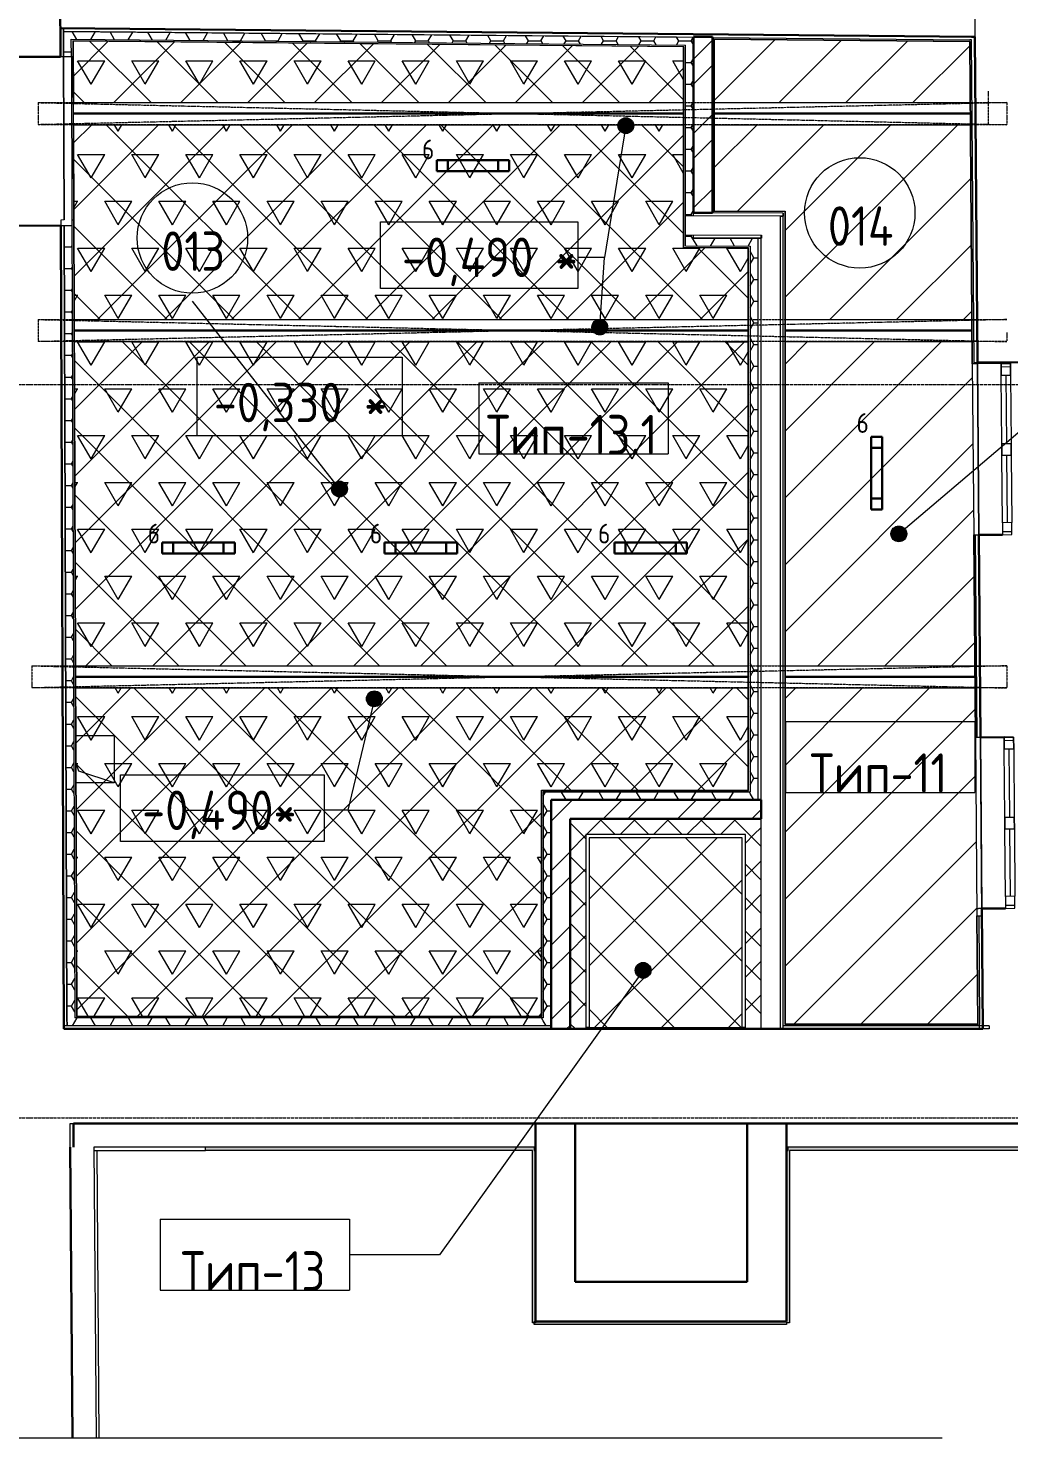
# Model space of a CAD drawing. Header units: millimetres. Extents: x -10295 to 67740, y -1344 to 46499.
# Drawn here: x 48979 to 55194, y 6268 to 15203 of the extents above; entities that cross this region are included whole.
import ezdxf

# ---------------------------------------------------------------- set-up
doc = ezdxf.new("R2010")
doc.units = ezdxf.units.MM
for name, pattern in [('ADSK_Линия сетки', [25, 20, -2.5, 0, -2.5]), ('ADSK_Штрих_ш3 п1_5', [4.5, 3, -1.5]), ('ADSK_Штрихпунктирная 2 точки_ш15 п1_5 п1_5 п1_5', [19.5, 15, -1.5, 0, -1.5, 0, -1.5])]:
    doc.linetypes.add(name, pattern=pattern)
for name, color, linetype, lineweight in [('_ Окна', 7, 'Continuous', 9), ('Аннотация', 7, 'Continuous', 18), ('Каркас', 7, 'Continuous', 18), ('Марки', 7, 'Continuous', 20), ('Марки помещений', 7, 'Continuous', 20), ('Обобщенные модели', 7, 'Continuous', 18), ('Окна', 7, 'Continuous', 9), ('Оси', 7, 'Continuous', 9), ('Отметки', 7, 'Continuous', 9), ('Потолки', 7, 'Continuous', 9), ('Потолки штриховка', 7, 'Continuous', 9), ('Стены внутренние', 7, 'Continuous', 18), ('Стены наружные', 7, 'Continuous', 18), ('Стены несущие', 7, 'Continuous', 30), ('Стены отделка', 7, 'Continuous', 30), ('Стены перегородки', 7, 'Continuous', 30), ('Стены штриховка', 7, 'Continuous', 9), ('Узлы', 7, 'Continuous', 18)]:
    doc.layers.add(name, color=color, linetype=linetype, lineweight=lineweight)
doc.layers.add('Линии', color=7, linetype='Continuous', lineweight=9, true_color=0x00a600)
doc.styles.add('GOST Common_1', font='GOST_Common.ttf', dxfattribs={"width": 0.9, "height": 250})
doc.styles.add('GOST Common_2', font='GOST_Common.ttf', dxfattribs={"width": 0.9, "height": 250})
doc.styles.add('GOST Common_4', font='GOST_Common.ttf', dxfattribs={"width": 0.9, "height": 125})
doc.styles.add('GOST Common_B', font='', dxfattribs={"width": 0.9, "height": 250})
doc.styles.get('GOST Common_B').set_extended_font_data('GOST Common', bold=True)
pattern_1 = [(45, (0, 0), (-212.132, 212.132), []), (135, (0, 0), (-212.132, -212.132), [])]
pattern_2 = [(45, (0, 0), (-235.7317, 235.7317), []), (45, (157.15, 0), (-235.7317, 235.7317), [])]
pattern_3 = [(45, (0, 0), (-106.066, 106.066), []), (135, (0, 0), (-106.066, -106.066), [])]
pattern_4 = [(0, (0, 0), (119.062, 68.741), [79.375, -158.75]), (120, (0, 0), (-119.06295, 68.74108), [79.375, -158.75]), (60, (0, 0), (5e-05, 137.48208), [0, -158.75, 79.375, 0])]

# ---------------------------------------------------------------- blocks, each defined once
blk = doc.blocks.new('ADSK_Балка_Двутавр_ТипБ_АСТО20-93 - 140Х360Н б4-2467251-План потолков в подвале')
at = {"layer": 'Каркас'}
for p, q in [((1108.4, 2.7), (-2759.2, 2.7)), ((2925.2, 2.7), (1302.4, 2.7)), ((1108.4, -2.8), (-2759.2, -2.8)), ((2925.2, -2.8), (1302.4, -2.8))]:
    blk.add_line(p, q, dxfattribs=at)
blk = doc.blocks.new('ADSK_Балка_Двутавр_ТипБ_АСТО20-93 - 140Х360Н б4-2488082-План потолков в подвале')
at = {"layer": 'Каркас'}
for p, q in [((1517.6, 2.7), (-2754.2, 2.7)), ((2936.3, 2.7), (1751.6, 2.7)), ((1517.6, -2.8), (-2754.2, -2.8)), ((2936.4, -2.8), (1751.6, -2.8))]:
    blk.add_line(p, q, dxfattribs=at)
blk = doc.blocks.new('ADSK_Балка_Двутавр_ТипБ_АСТО20-93 - 140Х360Н б4-2488083-План потолков в подвале')
at = {"layer": 'Каркас'}
for p, q in [((1410.3, 2.7), (-2853.5, 2.7)), ((2846.9, 2.7), (1644.3, 2.7)), ((1410.3, -2.8), (-2853.5, -2.8)), ((2847, -2.8), (1644.3, -2.8))]:
    blk.add_line(p, q, dxfattribs=at)
blk = doc.blocks.new('GM_Отверстие прямоугольное _в плите_ - Отверстие-2450338-План потолков в подвале')
at = {"layer": 'Обобщенные модели'}
for p, q in [((-150, -150), (-150, 92.8)), ((-75, 75), (-20.3, 93.2)), ((150, 93.9), (150, -150)), ((-150, -150), (-75, 75)), ((150, -150), (-150, -150))]:
    blk.add_line(p, q, dxfattribs=at)
at = {"layer": 'Обобщенные модели', "color": 18, "true_color": 0x050505}
for p, q in [((-150, -150), (-150, 92.8)), ((150, 93.9), (150, -150)), ((150, -150), (-150, -150))]:
    blk.add_line(p, q, dxfattribs=at)
blk = doc.blocks.new('окна_rehau_двупольное - 1085х1220Н ОК34-3161617-План потолков в подвале')
at = {"layer": '_ Окна', "lineweight": 18}
for p, q in [((-542.5, -105), (-542.5, -45)), ((-542.5, -45), (-466.5, -45)), ((-466.5, -45), (-466.5, -105)), ((-35.5, -105), (-35.5, -45)), ((-35.5, -45), (40.5, -45)), ((40.5, -45), (40.5, -105)), ((466.5, -45), (466.5, -105)), ((542.5, -45), (466.5, -45)), ((542.5, -105), (542.5, -45)), ((-466.5, -105), (-542.5, -105)), ((40.5, -105), (-35.5, -105)), ((466.5, -105), (542.5, -105))]:
    blk.add_line(p, q, dxfattribs=at)
at = {"layer": '_ Окна'}
for p, q in [((-522.5, -105), (-522.5, -45)), ((-466.5, -75), (-35.5, -75)), ((40.5, -75), (466.5, -75)), ((522.5, -105), (522.5, -45))]:
    blk.add_line(p, q, dxfattribs=at)
at = {"layer": 'Окна'}
for p, q in [((-542.5, -45), (-542.5, -105)), ((-466.5, -45), (-542.5, -45)), ((-466.5, -45), (-35.5, -45)), ((40.5, -45), (-35.5, -45)), ((40.5, -45), (466.5, -45)), ((542.5, -45), (466.5, -45)), ((542.5, -105), (542.5, -45)), ((-542.5, -105), (-466.5, -105)), ((-35.5, -105), (-466.5, -105)), ((-35.5, -105), (40.5, -105)), ((466.5, -105), (40.5, -105)), ((466.5, -105), (542.5, -105))]:
    blk.add_line(p, q, dxfattribs=at)
blk = doc.blocks.new('ADSK_Обрыв_Линия - По умолчанию-2488870-План потолков в подвале')
at = {"layer": 'Узлы'}
blk.add_line((28112.6, 0), (56000, 0), dxfattribs=at)
blk = doc.blocks.new('ADSK_Марка_Помещение_ОдноЗначение - Номер-159740-План потолков в подвале')
at = {"layer": 'Марки помещений'}
blk.add_circle((0, 0), 3.5, dxfattribs=at)
blk = doc.blocks.new('Высотные отметки - Рамка-12095-План потолков в подвале')
at = {"layer": 'Аннотация', "lineweight": 20}
for p, q in [((-6.5, 0), (-6.5, 5)), ((-6.5, 5), (6.5, 5)), ((6.5, 5), (6.5, 0)), ((6.5, 0), (-6.5, 0))]:
    blk.add_line(p, q, dxfattribs=at)
blk = doc.blocks.new('ADSK_Марка_Потолок - ADSK_Марка и Смещение от уровня-155896-План потолков в подвале')
at = {"layer": 'Марки'}
for p, q in [((-6, 4.5), (-6, 0)), ((-6, 4.5), (6, 4.5)), ((6, 4.5), (6, 0)), ((-6, 0), (6, 0))]:
    blk.add_line(p, q, dxfattribs=at)

msp = doc.modelspace()

# ---------------------------------------------------------------- hatches: boundary and pattern name
at = {"layer": 'Аннотация', "lineweight": 9}
h = msp.add_hatch(color=256, dxfattribs=at)
edge = h.paths.add_edge_path()
edge.add_arc((52766.546, 14585.606), 50, 0, 360)
h = msp.add_hatch(color=256, dxfattribs=at)
edge = h.paths.add_edge_path()
edge.add_arc((52601.331, 13308.51), 50, 0, 360)
h = msp.add_hatch(color=256, dxfattribs=at)
edge = h.paths.add_edge_path()
edge.add_arc((51172.529, 10952.197), 50, 0, 360)
at = {"layer": 'Марки'}
h = msp.add_hatch(color=256, dxfattribs=at)
edge = h.paths.add_edge_path()
edge.add_arc((52875.986, 9230.712), 50, 0, 360)
at = {"layer": 'Марки помещений'}
h = msp.add_hatch(color=256, dxfattribs=at)
edge = h.paths.add_edge_path()
edge.add_arc((50951.713, 12282.504), 50, 0, 360)
at = {"layer": 'Отметки'}
h = msp.add_hatch(color=256, dxfattribs=at)
edge = h.paths.add_edge_path()
edge.add_arc((54497.23, 11997.601), 50, 0, 360)
at = {"layer": 'Потолки штриховка', "lineweight": 18}
h = msp.add_hatch(dxfattribs=at)
h.set_pattern_fill('FP_7', color=256, style=0, pattern_type=2)
h.set_pattern_definition(pattern_1)
h.paths.add_polyline_path([(49790.062, 8941.429), (52231.629, 8941.429), (52231.629, 10373.267), (53542.317, 10373.267), (53542.317, 11021.13), (49278.819, 11021.13), (49286.393, 8941.429)])
h.paths.add_polyline_path([(49278.309, 11161.13), (53542.317, 11161.13), (53542.317, 13216.362), (49270.823, 13216.362), (49274.437, 12224.133)])
h.paths.add_polyline_path([(49284.393, 13356.362), (53542.317, 13356.362), (53542.317, 13809.783), (53135.13, 13811.057), (53135.13, 13813.057), (53133.13, 13813.063), (53133.13, 14591.466), (49265.815, 14591.466), (49270.313, 13356.362), (49274.437, 13356.362)])
h.paths.add_polyline_path([(49507.184, 14731.466), (53133.13, 14731.466), (53133.13, 15084.07), (49263.887, 15120.659), (49265.305, 14731.466), (49268.015, 14731.466)])
at = {"layer": 'Потолки штриховка', "lineweight": 18, "true_color": 0x808080}
h = msp.add_hatch(dxfattribs=at)
h.set_pattern_fill('FP_6', color=8, style=0, pattern_type=2)
h.set_pattern_definition([(60, (0, 0), (-171.4499, 296.96), [171.45, -171.45]), (120, (0, 0), (-342.8999, 6e-05), [171.45, -171.45]), (0, (-85.72, 148.48), (171.45, 296.96), [171.45, -171.45])])
h.paths.add_polyline_path([(49790.062, 8941.429), (52231.629, 8941.429), (52231.629, 10373.267), (53542.317, 10373.267), (53542.317, 11021.13), (49278.819, 11021.13), (49286.393, 8941.429)])
h.paths.add_polyline_path([(49278.309, 11161.13), (53542.317, 11161.13), (53542.317, 13216.362), (49270.823, 13216.362), (49274.437, 12224.133)])
h.paths.add_polyline_path([(49284.393, 13356.362), (53542.317, 13356.362), (53542.317, 13809.783), (53135.13, 13811.057), (53135.13, 13813.057), (53133.13, 13813.063), (53133.13, 14591.466), (49265.815, 14591.466), (49270.313, 13356.362), (49274.437, 13356.362)])
h.paths.add_polyline_path([(49507.184, 14731.466), (53133.13, 14731.466), (53133.13, 15084.07), (49263.887, 15120.659), (49265.305, 14731.466), (49268.015, 14731.466)])
at = {"layer": 'Потолки штриховка', "lineweight": 18}
h = msp.add_hatch(dxfattribs=at)
h.set_pattern_fill('FP_2', color=256, style=0, pattern_type=2)
h.set_pattern_definition([(45, (0, 0), (-211.9927, 211.9927), [])])
h.paths.add_polyline_path([(53776.317, 8891.429), (54996.857, 8891.429), (54979.544, 11021.13), (53776.317, 11021.13), (53776.317, 9624.441)])
h.paths.add_polyline_path([(53776.317, 11161.13), (54978.406, 11161.13), (54961.697, 13216.362), (53776.317, 13216.362), (53776.317, 12692.042)])
h.paths.add_polyline_path([(53776.317, 13356.362), (54960.559, 13356.362), (54950.518, 14591.466), (53327.13, 14591.466), (53327.13, 14044.457), (53776.317, 14043.051), (53776.317, 13458.942)])
h.paths.add_polyline_path([(54939.685, 14731.466), (54949.38, 14731.466), (54946.246, 15116.924), (53327.13, 15132.235), (53327.13, 14731.466), (54526.31, 14731.466)])
at = {"layer": 'Потолки штриховка', "lineweight": 18, "true_color": 0x808080}
h = msp.add_hatch(dxfattribs=at)
h.set_pattern_fill('FP_7', color=8, style=0, pattern_type=2)
h.set_pattern_definition(pattern_1)
h.paths.add_polyline_path([(53504.317, 8869.429), (53504.317, 10071.267), (52533.629, 10071.267), (52533.629, 8869.429), (53029.27, 8869.429)])
at = {"layer": 'Стены внутренние', "lineweight": 9}
h = msp.add_hatch(dxfattribs=at)
h.set_pattern_fill('FP_12', color=256, style=0, pattern_type=2)
h.set_pattern_definition(pattern_4)
h.paths.add_polyline_path([(53195.13, 15095.484), (53195.13, 15145.486), (49201.659, 15183.251), (49201.841, 15133.247), (53145.13, 15095.957)])
h = msp.add_hatch(dxfattribs=at)
h.set_pattern_fill('FP_12', color=256, style=0, pattern_type=2)
h.set_pattern_definition(pattern_4)
h.paths.add_polyline_path([(49224.437, 8929.429), (49274.437, 8929.429), (49256.141, 13952.605), (49206.142, 13952.423), (49221.905, 9624.441)])
h.paths.add_polyline_path([(49202.245, 15022.416), (49252.244, 15022.598), (49251.843, 15132.774), (49201.841, 15133.247)])
h = msp.add_hatch(dxfattribs=at)
h.set_pattern_fill('FP_10', color=256, style=0, pattern_type=2)
h.set_pattern_definition(pattern_2)
h.paths.add_polyline_path([(53315.13, 14032.494), (53315.13, 15148.699), (53195.13, 15148.699), (53195.13, 14032.87)])
h = msp.add_hatch(dxfattribs=at)
h.set_pattern_fill('FP_12', color=256, style=0, pattern_type=2)
h.set_pattern_definition(pattern_4)
h.paths.add_polyline_path([(53195.13, 13822.869), (53195.13, 13892.869), (53145.13, 13893.026), (53145.13, 13823.025)])
h.paths.add_polyline_path([(53195.13, 14012.87), (53195.13, 15095.484), (53145.13, 15095.957), (53145.13, 14013.026)])
h = msp.add_hatch(dxfattribs=at)
h.set_pattern_fill('FP_12', color=256, style=0, pattern_type=2)
h.set_pattern_definition(pattern_4)
h.paths.add_polyline_path([(53604.317, 13821.589), (53604.317, 13871.589), (53195.13, 13872.869), (53195.13, 13822.869), (53569.138, 13821.699)])
h = msp.add_hatch(dxfattribs=at)
h.set_pattern_fill('FP_12', color=256, style=0, pattern_type=2)
h.set_pattern_definition(pattern_4)
h.paths.add_polyline_path([(53554.317, 10311.267), (53604.317, 10311.267), (53604.317, 13821.589), (53554.317, 13821.745), (53554.317, 10361.267)])
h = msp.add_hatch(dxfattribs=at)
h.set_pattern_fill('FP_12', color=256, style=0, pattern_type=2)
h.set_pattern_definition(pattern_4)
h.paths.add_polyline_path([(52243.629, 10311.267), (53554.317, 10311.267), (53554.317, 10361.267), (52243.629, 10361.267)])
h = msp.add_hatch(dxfattribs=at)
h.set_pattern_fill('FP_12', color=256, style=0, pattern_type=2)
h.set_pattern_definition(pattern_4)
h.paths.add_polyline_path([(52293.629, 8879.429), (52293.629, 10311.267), (52243.629, 10311.267), (52243.629, 8879.429)])
h = msp.add_hatch(dxfattribs=at)
h.set_pattern_fill('FP_10', color=256, style=0, pattern_type=2)
h.set_pattern_definition(pattern_2)
h.paths.add_polyline_path([(52293.629, 10191.267), (53624.317, 10191.267), (53624.317, 10311.267), (52293.629, 10311.267)])
h = msp.add_hatch(dxfattribs=at)
h.set_pattern_fill('FP_10', color=256, style=0, pattern_type=2)
h.set_pattern_definition(pattern_2)
h.paths.add_polyline_path([(52293.629, 8859.429), (52413.629, 8859.429), (52413.629, 10191.267), (52293.629, 10191.267), (52293.629, 8879.429)])
h = msp.add_hatch(dxfattribs=at)
h.set_pattern_fill('FP_11', color=256, style=0, pattern_type=2)
h.set_pattern_definition(pattern_3)
h.paths.add_polyline_path([(52413.629, 10091.267), (53624.317, 10091.267), (53624.317, 10191.267), (52413.629, 10191.267)])
h = msp.add_hatch(dxfattribs=at)
h.set_pattern_fill('FP_11', color=256, style=0, pattern_type=2)
h.set_pattern_definition(pattern_3)
h.paths.add_polyline_path([(52413.629, 8859.429), (52513.629, 8859.429), (52513.629, 10091.267), (52413.629, 10091.267), (52413.629, 9624.441)])
h = msp.add_hatch(dxfattribs=at)
h.set_pattern_fill('FP_11', color=256, style=0, pattern_type=2)
h.set_pattern_definition(pattern_3)
h.paths.add_polyline_path([(53624.317, 8859.429), (53624.317, 10091.267), (53524.317, 10091.267), (53524.317, 8859.429)])
h = msp.add_hatch(dxfattribs=at)
h.set_pattern_fill('FP_12', color=256, style=0, pattern_type=2)
h.set_pattern_definition(pattern_4)
h.paths.add_polyline_path([(49790.062, 8879.429), (52243.629, 8879.429), (52243.629, 8929.429), (49224.437, 8929.429), (49224.619, 8879.429)])
at = {"layer": 'Стены наружные', "true_color": 0x6b6b6b}
for points in [[(52185, 8089.429), (52185, 8109.429), (50101.9, 8109.429), (50101.9, 8089.429), (52175, 8089.429)], [(52195, 6995.541), (52195, 8089.429), (52175, 8089.429), (52175, 6995.541)], [(53805, 6995.541), (53805, 8089.429), (53785, 8089.429), (53785, 6995.541)], [(55715.787, 8089.429), (55715.624, 8109.429), (53795, 8109.429), (53795, 8089.429), (55188.742, 8089.429)], [(53785, 6985.541), (53785, 7005.541), (52185, 7005.541), (52185, 6985.541)]]:
    msp.add_hatch(color=251, dxfattribs=at).paths.add_polyline_path(points)

# ---------------------------------------------------------------- linework, layer by layer
at = {"layer": 'Аннотация', "lineweight": 9}
for p, q in [((52766.546, 14585.606), (52631.386, 13750.711)), ((52631.386, 13750.711), (52462.321, 13750.711)), ((52631.386, 13750.711), (52462.321, 13750.711)), ((52601.331, 13308.51), (52631.386, 13750.711)), ((51172.529, 10952.197), (51005.38, 10245.333)), ((51005.38, 10245.333), (50855.332, 10245.333))]:
    msp.add_line(p, q, dxfattribs=at)
at = {"layer": 'Аннотация', "lineweight": 9, "flags": 128}
for points in [[(51210.87, 13976.284), (52462.321, 13976.284), (52462.321, 13553.284), (51210.87, 13553.284)], [(49563.832, 10470.906), (50855.332, 10470.906), (50855.332, 10047.906), (49563.832, 10047.906)]]:
    msp.add_lwpolyline(points, close=True, dxfattribs=at)
at = {"layer": 'Аннотация', "lineweight": 9}
for centre in [(52766.546, 14585.606), (52601.331, 13308.51), (51172.529, 10952.197)]:
    msp.add_circle(centre, 50, dxfattribs=at)
at = {"layer": 'Каркас', "color": 8, "linetype": 'ADSK_Штрих_ш3 п1_5', "lineweight": 9, "true_color": 0x808080}
for p, q in [((49265.305, 14731.466), (53133.13, 14731.466)), ((53327.13, 14731.466), (54949.38, 14731.466)), ((49265.815, 14591.466), (53133.13, 14591.466)), ((53327.13, 14591.466), (54950.518, 14591.466)), ((49270.313, 13356.362), (53542.317, 13356.362)), ((53776.317, 13356.362), (54960.559, 13356.362)), ((49270.823, 13216.362), (53542.317, 13216.362)), ((53776.317, 13216.362), (54961.697, 13216.362)), ((49278.309, 11161.13), (53542.317, 11161.13)), ((53776.317, 11161.13), (54978.406, 11161.13)), ((49278.819, 11021.13), (53542.317, 11021.13)), ((53776.317, 11021.13), (54979.544, 11021.13))]:
    msp.add_line(p, q, dxfattribs=at)
at = {"layer": 'Линии', "color": 7, "linetype": 'ADSK_Штрихпунктирная 2 точки_ш15 п1_5 п1_5 п1_5'}
for p, q in [((55062.753, 14804.311), (55062.753, 14591.466)), ((49042.02, 14731.466), (55182.02, 14731.466)), ((49042.02, 14731.466), (49042.02, 14591.466)), ((49042.02, 14731.466), (55182.02, 14591.466)), ((55182.02, 14731.466), (49042.02, 14591.466)), ((55182.02, 14731.466), (55182.02, 14591.466)), ((55182.02, 14591.466), (49042.02, 14591.466)), ((49042.02, 13356.362), (55182.02, 13356.362)), ((49042.02, 13356.362), (49042.02, 13216.362)), ((49042.02, 13356.362), (55182.02, 13216.362)), ((55182.02, 13356.362), (49042.02, 13216.362)), ((55182.02, 13275.008), (55182.02, 13216.362)), ((55182.02, 13216.362), (49042.02, 13216.362)), ((49000.885, 11161.13), (55182.02, 11161.13)), ((49000.885, 11161.13), (49000.885, 11021.13)), ((49000.885, 11161.13), (55182.02, 11021.13)), ((55182.02, 11161.13), (49000.885, 11021.13)), ((55182.02, 11161.13), (55182.02, 11021.13)), ((55182.02, 11021.13), (49000.885, 11021.13))]:
    msp.add_line(p, q, dxfattribs=at)
at = {"layer": 'Линии', "color": 1, "lineweight": 30, "true_color": 0xff0000}
for p, q in [((51568.169, 14297.394), (51568.169, 14367.394)), ((51568.169, 14367.394), (52028.169, 14367.394)), ((52028.169, 14297.394), (51568.169, 14297.394)), ((51638.169, 14297.394), (51638.169, 14367.394)), ((51958.169, 14367.394), (51958.169, 14297.394)), ((52028.169, 14367.394), (52028.169, 14297.394)), ((51237.258, 11872.775), (51237.258, 11942.775)), ((51237.258, 11942.775), (51697.258, 11942.775)), ((51307.258, 11872.775), (51307.258, 11942.775)), ((51627.258, 11942.775), (51627.258, 11872.775)), ((51697.258, 11942.775), (51697.258, 11872.775)), ((51697.258, 11872.775), (51237.258, 11872.775))]:
    msp.add_line(p, q, dxfattribs=at)
at = {"layer": 'Линии', "color": 5, "lineweight": 30, "true_color": 0x0000ff}
for p, q in [((54321.631, 12612.713), (54391.631, 12612.713)), ((54321.631, 12152.713), (54321.631, 12612.713)), ((54391.631, 12612.713), (54391.631, 12152.713)), ((54321.631, 12542.713), (54391.631, 12542.713)), ((54391.631, 12222.713), (54321.631, 12222.713)), ((54391.631, 12152.713), (54321.631, 12152.713)), ((49827.441, 11872.775), (49827.441, 11942.775)), ((49827.441, 11942.775), (50287.441, 11942.775)), ((49897.441, 11872.775), (49897.441, 11942.775)), ((50217.441, 11942.775), (50217.441, 11872.775)), ((50287.441, 11942.775), (50287.441, 11872.775)), ((52694.325, 11872.775), (52694.325, 11942.775)), ((52694.325, 11942.775), (53154.325, 11942.775)), ((52764.325, 11872.775), (52764.325, 11942.775)), ((53084.325, 11942.775), (53084.325, 11872.775)), ((53154.325, 11942.775), (53154.325, 11872.775)), ((50287.441, 11872.775), (49827.441, 11872.775)), ((53154.325, 11872.775), (52694.325, 11872.775))]:
    msp.add_line(p, q, dxfattribs=at)
at = {"layer": 'Марки'}
for p, q in [((52875.986, 9230.712), (51585.029, 7428.024)), ((51585.029, 7428.024), (51015.147, 7428.024))]:
    msp.add_line(p, q, dxfattribs=at)
msp.add_circle((52875.986, 9230.712), 50, dxfattribs=at)
at = {"layer": 'Марки помещений'}
msp.add_line((50951.713, 12282.504), (50019.421, 13473.325), dxfattribs=at)
msp.add_circle((50951.713, 12282.504), 50, dxfattribs=at)
at = {"layer": 'Оси', "linetype": 'ADSK_Линия сетки'}
for p, q in [((-9494.727, 12945), (56004.853, 12945)), ((-9494.727, 8295), (56004.853, 8295))]:
    msp.add_line(p, q, dxfattribs=at)
at = {"layer": 'Отметки', "lineweight": 20}
msp.add_line((54497.23, 11997.601), (56553.238, 13746.836), dxfattribs=at)
at = {"layer": 'Отметки'}
msp.add_circle((54497.23, 11997.601), 50, dxfattribs=at)
at = {"layer": 'Потолки', "color": 18, "true_color": 0x070707}
for p, q in [((49263.887, 15120.659), (49263.887, 15120.659)), ((49263.887, 15120.659), (49265.305, 14731.466)), ((49265.815, 14591.466), (49270.313, 13356.362)), ((49270.823, 13216.362), (49278.309, 11161.13)), ((52231.629, 10373.267), (53542.317, 10373.267))]:
    msp.add_line(p, q, dxfattribs=at)
at = {"layer": 'Потолки', "color": 18, "true_color": 0x050505}
msp.add_line((52231.629, 10371.267), (52231.629, 10373.267), dxfattribs=at)
at = {"layer": 'Стены внутренние'}
for p, q in [((49206.015, 13987.423), (49202.245, 15022.416)), ((49202.245, 15022.416), (49206.014, 13987.423)), ((49206.015, 13987.423), (49186.015, 13987.35)), ((49186.015, 13987.35), (49186.142, 13952.35)), ((54994.836, 13076.405), (54974.837, 13076.243)), ((55003.657, 11991.441), (54994.783, 13082.905)), ((54995.17, 13083.679), (55004.05, 11991.444)), ((55145.225, 13077.628), (54995.23, 13076.408)), ((55023.294, 9575.936), (55014.093, 10707.669)), ((55014.487, 10707.673), (55023.307, 9622.708)), ((55022.914, 9622.705), (55002.914, 9622.543)), ((55002.914, 9622.543), (55002.922, 9621.543))]:
    msp.add_line(p, q, dxfattribs=at)
at = {"layer": 'Стены наружные'}
for p, q in [((49252.244, 15022.598), (49256.015, 13987.423)), ((49268.015, 13987.466), (49264.244, 15022.642)), ((54962.837, 13076.145), (54971.658, 11991.181)), ((54982.094, 10707.409), (54991.295, 9575.676)), ((54990.915, 9622.445), (55002.914, 9622.543)), ((49395.52, 8089.429), (50101.9, 8089.429)), ((49429.346, 6267.708), (49415.52, 8089.429))]:
    msp.add_line(p, q, dxfattribs=at)
at = {"layer": 'Стены несущие'}
for p, q in [((49182.245, 15022.343), (49164.232, 19967.81)), ((54978.383, 15148.62), (49177.775, 15203.297)), ((53195.13, 14032.87), (53195.13, 15148.699)), ((53195.13, 15148.699), (53315.13, 15148.699)), ((53315.13, 15148.699), (53315.13, 14032.494)), ((54995.17, 13083.679), (54978.383, 15148.62)), ((49182.245, 15022.343), (48672.248, 15020.486)), ((53315.13, 14032.494), (53195.13, 14032.87)), ((48676.146, 13950.493), (49186.142, 13952.35)), ((49186.142, 13952.35), (49204.692, 8859.429)), ((55505.154, 13087.825), (54995.17, 13083.679)), ((55004.05, 11991.444), (55154.045, 11992.664)), ((55014.487, 10707.673), (55004.05, 11991.444)), ((55164.482, 10708.892), (55014.487, 10707.673)), ((52293.629, 10311.267), (53624.317, 10311.267)), ((52293.629, 10311.267), (52293.629, 8859.429)), ((53624.317, 10311.267), (53624.317, 10191.267)), ((52413.629, 8859.429), (52413.629, 10191.267)), ((53624.317, 10191.267), (52413.629, 10191.267)), ((55023.307, 9622.708), (55173.302, 9623.928)), ((55029.512, 8859.429), (55023.307, 9622.708)), ((49204.692, 8859.429), (55029.512, 8859.429)), ((55544.407, 8259.429), (49266.233, 8259.429)), ((49266.233, 8259.429), (49266.689, 8109.429)), ((52195, 7005.541), (52195, 8259.429)), ((52445, 8259.429), (52445, 7255.541)), ((53535, 7255.541), (53535, 8259.429)), ((53785, 8259.429), (53785, 7005.541)), ((49259.34, 6267.708), (49245.362, 8109.429)), ((52445, 7255.541), (53535, 7255.541)), ((53785, 7005.541), (52195, 7005.541))]:
    msp.add_line(p, q, dxfattribs=at)
at = {"layer": 'Стены отделка', "lineweight": 9}
for p, q in [((49181.586, 15203.177), (49201.586, 15203.25)), ((49201.397, 15183.251), (49201.586, 15203.25)), ((49201.586, 15203.25), (54957.988, 15148.815)), ((49201.586, 15203.25), (49202.245, 15022.416)), ((53315.13, 15144.349), (49201.397, 15183.251)), ((49201.659, 15183.251), (53195.13, 15145.486)), ((49202.245, 15022.416), (49201.659, 15183.251)), ((49251.843, 15132.774), (53145.13, 15095.957)), ((49252.244, 15022.598), (49251.843, 15132.774)), ((53133.13, 15084.07), (49263.887, 15120.659)), ((49263.887, 15120.659), (49264.244, 15022.642)), ((54946.246, 15116.924), (53327.13, 15132.235)), ((53327.13, 15132.235), (53327.13, 14044.457)), ((54958.15, 15128.812), (54946.149, 15128.926)), ((54962.837, 13076.145), (54946.246, 15116.924)), ((54957.988, 15148.815), (54958.002, 15147.038)), ((54958.002, 15147.038), (54978.001, 15147.201)), ((54978.001, 15147.201), (54994.783, 13082.905)), ((49264.244, 15022.642), (49182.245, 15022.343)), ((53133.13, 13813.063), (53133.13, 15084.07)), ((53145.13, 14013.026), (53145.13, 15095.957)), ((53764.317, 14031.089), (53315.13, 14032.494)), ((53327.13, 14044.457), (53776.317, 14043.051)), ((53764.313, 14031.089), (53764.25, 14011.089)), ((53764.317, 8859.429), (53764.317, 14031.089)), ((53776.317, 14043.051), (53776.317, 8891.429)), ((49186.142, 13952.35), (49256.141, 13952.605)), ((49204.619, 8879.429), (49186.142, 13952.35)), ((49256.015, 13987.423), (49268.015, 13987.466)), ((49256.015, 13987.423), (49274.437, 8929.429)), ((49268.015, 13987.466), (49286.393, 8941.429)), ((53764.25, 14011.089), (53744.317, 14011.151)), ((53744.317, 14011.137), (53764.317, 14011.137)), ((53145.13, 13823.025), (53145.13, 13893.026)), ((53626.428, 13871.52), (53195.13, 13872.869)), ((53195.13, 13872.869), (53604.317, 13871.589)), ((53604.317, 13871.589), (53604.317, 10311.267)), ((53604.317, 13871.541), (53624.317, 13871.541)), ((53626.491, 13891.519), (53626.428, 13871.52)), ((53542.317, 13809.783), (53135.13, 13811.057)), ((53145.13, 13823.025), (53554.317, 13821.745)), ((53542.317, 10373.267), (53542.317, 13809.783)), ((53554.317, 13821.745), (53554.317, 10361.267)), ((54974.837, 13076.243), (54962.837, 13076.145)), ((54994.783, 13082.905), (54974.784, 13082.742)), ((54974.784, 13082.742), (54974.837, 13076.243)), ((54971.658, 11991.181), (55003.657, 11991.441)), ((54982.094, 10707.409), (54971.658, 11991.181)), ((54983.665, 11990.278), (54983.657, 11991.278)), ((55003.657, 11991.441), (55014.093, 10707.669)), ((55014.093, 10707.669), (54982.094, 10707.409)), ((52231.629, 8941.429), (52231.629, 10371.267)), ((53554.317, 10361.267), (52243.629, 10361.267)), ((52243.629, 10361.267), (52243.629, 8929.429)), ((53624.317, 10311.267), (53604.317, 10311.267)), ((53524.317, 10091.267), (52513.629, 10091.267)), ((52533.629, 10071.267), (52533.629, 8869.429)), ((53504.317, 10071.267), (52533.629, 10071.267)), ((53504.317, 8869.429), (53504.317, 10071.267)), ((53524.317, 8859.429), (53524.317, 10091.267)), ((54991.295, 9575.676), (55023.294, 9575.936)), ((54996.857, 8891.429), (54991.295, 9575.676)), ((55023.294, 9575.936), (55029.119, 8859.429)), ((49286.393, 8941.429), (52231.629, 8941.429)), ((49224.619, 8879.502), (49204.619, 8879.429)), ((49204.692, 8859.429), (49204.692, 8879.429)), ((52293.629, 8879.429), (49204.692, 8879.429)), ((49224.437, 8929.429), (49224.619, 8879.502)), ((49224.619, 8879.429), (49224.437, 8929.429)), ((52243.629, 8929.429), (49274.437, 8929.429)), ((52513.629, 8869.429), (52513.629, 8859.429)), ((52533.629, 8869.429), (53504.317, 8869.429)), ((55069.117, 8879.429), (53764.317, 8879.429)), ((53776.317, 8891.429), (54996.857, 8891.429)), ((55009.119, 8859.266), (55008.874, 8889.429)), ((55029.119, 8859.429), (55009.119, 8859.266)), ((55069.117, 8859.429), (55029.512, 8859.429)), ((55069.117, 8879.429), (55069.117, 8859.429)), ((49245.362, 8109.429), (49244.224, 8259.429)), ((49244.224, 8259.429), (49266.233, 8259.429)), ((52195, 8109.429), (49395.366, 8109.429)), ((49395.366, 8109.429), (49409.344, 6267.708)), ((50101.9, 8089.429), (50101.9, 8109.429)), ((52175, 8089.429), (50101.9, 8089.429)), ((52175, 6995.541), (52175, 8089.429)), ((52185, 8109.429), (52185, 8089.429)), ((52185, 8089.429), (52195, 8089.429)), ((55695.631, 8109.429), (53785, 8109.429)), ((53785, 8089.429), (53795, 8089.429)), ((53795, 8089.429), (53795, 8109.429)), ((55715.787, 8089.429), (53805, 8089.429)), ((53805, 8089.429), (53805, 6995.541)), ((52195, 6995.541), (52175, 6995.541)), ((52185, 7005.541), (52195, 7005.541)), ((52185, 6985.541), (52185, 7005.541)), ((53785, 6985.541), (52185, 6985.541)), ((52195, 7005.541), (52195, 6995.541)), ((53785, 6995.541), (53785, 6985.541)), ((53805, 6995.541), (53785, 6995.541))]:
    msp.add_line(p, q, dxfattribs=at)
at = {"layer": 'Стены перегородки', "lineweight": 18}
for p, q in [((53744.317, 14011.151), (53145.13, 14013.026)), ((53145.13, 13893.026), (53145.13, 14013.026)), ((53744.317, 14011.151), (53744.317, 8859.429)), ((53145.13, 13893.026), (53626.491, 13891.519)), ((53624.317, 8859.429), (53624.317, 13891.526))]:
    msp.add_line(p, q, dxfattribs=at)
at = {"layer": 'Стены штриховка'}
for p, q in [((54975.294, 15528.666), (54978.383, 15148.62)), ((53135.13, 15086.051), (49261.88, 15122.678)), ((49261.88, 15122.678), (49262.244, 15022.634)), ((53315.13, 15144.349), (54946.149, 15128.926)), ((54948.23, 15118.905), (53325.13, 15134.254)), ((53325.13, 15134.254), (53325.13, 14042.463)), ((54964.837, 13076.161), (54948.23, 15118.905)), ((54974.784, 13082.742), (54958.15, 15128.812)), ((53135.13, 13811.057), (53135.13, 15086.051)), ((53195.13, 14012.87), (53195.13, 14032.87)), ((53325.13, 14042.463), (53776.317, 14041.051)), ((53774.317, 14043.058), (53774.317, 8889.429)), ((49206.142, 13952.423), (49224.437, 8929.429)), ((49224.437, 8929.429), (49206.142, 13952.423)), ((49266.015, 13987.459), (49284.401, 8939.429)), ((53195.13, 13872.869), (53195.13, 13892.869)), ((53544.317, 13811.776), (53133.13, 13813.063)), ((53133.13, 13811.063), (53133.13, 13813.063)), ((53135.13, 13811.057), (53133.13, 13811.063)), ((53544.317, 13809.776), (53544.317, 13811.776)), ((53544.317, 10371.267), (53544.317, 13809.776)), ((54984.094, 10707.426), (54973.658, 11991.197)), ((54994.094, 10707.507), (54983.665, 11990.278)), ((52231.629, 10371.267), (53544.317, 10371.267)), ((52233.629, 8939.429), (52233.629, 10373.267)), ((52513.629, 10091.267), (52513.629, 8869.429)), ((54998.874, 8889.429), (54993.295, 9575.692)), ((55003.294, 9575.773), (55008.874, 8889.429)), ((49284.401, 8939.429), (52233.629, 8939.429)), ((52533.629, 8869.429), (52513.629, 8869.429)), ((53524.317, 8869.429), (53504.317, 8869.429)), ((53774.317, 8889.429), (54998.874, 8889.429))]:
    msp.add_line(p, q, dxfattribs=at)

# ---------------------------------------------------------------- block references
at = {"layer": 'Каркас'}
for name, p in [('ADSK_Балка_Двутавр_ТипБ_АСТО20-93 - 140Х360Н б4-2467251-План потолков в подвале', (52024.763, 14661.466)), ('ADSK_Балка_Двутавр_ТипБ_АСТО20-93 - 140Х360Н б4-2488082-План потолков в подвале', (52024.763, 13286.362)), ('ADSK_Балка_Двутавр_ТипБ_АСТО20-93 - 140Х360Н б4-2488083-План потолков в подвале', (52132.024, 11091.13))]:
    msp.add_blockref(name, p, dxfattribs=at)
at = {"layer": 'Марки', "xscale": 99.99999999999993, "yscale": 99.99999999999993, "zscale": 99.99999999999993}
for p in [(52434.075, 12504.802), (54379.127, 10359.059), (50415.147, 7203.024)]:
    msp.add_blockref('ADSK_Марка_Потолок - ADSK_Марка и Смещение от уровня-155896-План потолков в подвале', p, dxfattribs=at)
at = {"layer": 'Марки помещений', "xscale": 99.99999999999993, "yscale": 99.99999999999993, "zscale": 99.99999999999993}
for p in [(54249.436, 14032.275), (50019.421, 13873.325)]:
    msp.add_blockref('ADSK_Марка_Помещение_ОдноЗначение - Номер-159740-План потолков в подвале', p, dxfattribs=at)
at = {"layer": 'Обобщенные модели', "color": 18, "true_color": 0x050505, "rotation": 89.99999999999955}
msp.add_blockref('GM_Отверстие прямоугольное _в плите_ - Отверстие-2450338-План потолков в подвале', (49373.782, 10568.779), dxfattribs=at)
at = {"layer": 'Окна', "rotation": 270.465783681016}
for p in [(55254.631, 12535.999), (55273.888, 10167.264)]:
    msp.add_blockref('окна_rehau_двупольное - 1085х1220Н ОК34-3161617-План потолков в подвале', p, dxfattribs=at)
at = {"layer": 'Отметки', "lineweight": 20, "xscale": 99.99999999999993, "yscale": 99.99999999999993, "zscale": 99.99999999999993}
msp.add_blockref('Высотные отметки - Рамка-12095-План потолков в подвале', (50699.678, 12618.286), dxfattribs=at)
at = {"layer": 'Узлы'}
msp.add_blockref('ADSK_Обрыв_Линия - По умолчанию-2488870-План потолков в подвале', (-1228.457, 6267.708), dxfattribs=at)

# ---------------------------------------------------------------- texts
at = {"layer": 'Аннотация', "lineweight": 9, "line_spacing_factor": 1.022766}
for s, insert, char_height, width, attachment_point, style in [('\\pt180,360,540,720,900,1080,1260,1440,1620,1800,1980,2160,2340,2520,2700,2880,3060,3240,3420,3600,3780,3960,4140,4320,4500,4680,4860,5040,5220,5400,5580,5760;6', (51513.865, 14434.842), 125, 175.5, 5, 'GOST Common_4'), ('\\pt360,720,1080,1440,1800,2160,2520,2880,3240,3600,3960,4320,4680,5040,5400,5760,6120,6480,6840,7200,7560,7920,8280,8640,9000,9360,9720,10080,10440,10800,11160,11520; -0,490 *   ', (51210.87, 13875.904), 250, 1250.1, 1, 'GOST Common_1'), ('\\pt180,360,540,720,900,1080,1260,1440,1620,1800,1980,2160,2340,2520,2700,2880,3060,3240,3420,3600,3780,3960,4140,4320,4500,4680,4860,5040,5220,5400,5580,5760;6', (54267.953, 12700.456), 125, 175.5, 5, 'GOST Common_4'), ('\\pt180,360,540,720,900,1080,1260,1440,1620,1800,1980,2160,2340,2520,2700,2880,3060,3240,3420,3600,3780,3960,4140,4320,4500,4680,4860,5040,5220,5400,5580,5760;6', (49775.311, 11999.408), 125, 175.5, 5, 'GOST Common_4'), ('\\pt180,360,540,720,900,1080,1260,1440,1620,1800,1980,2160,2340,2520,2700,2880,3060,3240,3420,3600,3780,3960,4140,4320,4500,4680,4860,5040,5220,5400,5580,5760;6', (51183.139, 11999.408), 125, 175.5, 5, 'GOST Common_4'), ('\\pt180,360,540,720,900,1080,1260,1440,1620,1800,1980,2160,2340,2520,2700,2880,3060,3240,3420,3600,3780,3960,4140,4320,4500,4680,4860,5040,5220,5400,5580,5760;6', (52629.759, 11999.408), 125, 175.5, 5, 'GOST Common_4'), ('\\pt360,720,1080,1440,1800,2160,2520,2880,3240,3600,3960,4320,4680,5040,5400,5760,6120,6480,6840,7200,7560,7920,8280,8640,9000,9360,9720,10080,10440,10800,11160,11520; -0,490*  ', (49563.832, 10370.526), 250, 1304.415, 1, 'GOST Common_1')]:
    msp.add_mtext(s, dxfattribs=dict(at, insert=insert, char_height=char_height, width=width, attachment_point=attachment_point, style=style))
at = {"layer": 'Марки', "lineweight": 9, "char_height": 250, "attachment_point": 5, "line_spacing_factor": 1.022766, "style": 'GOST Common_B'}
for s, insert, width in [('\\pt1143,2286,3429,4572,5715,6858,8001,9144,10287,11430,12573,13716,14859,16002,17145,18288,19431,20574,21717,22860,24003,25146,26289,27432,28575,29718,30861,32004,33147,34290,35433,36576;Тип-13.1', (52423.894, 12626.958), 1143), ('\\pt1143,2286,3429,4572,5715,6858,8001,9144,10287,11430,12573,13716,14859,16002,17145,18288,19431,20574,21717,22860,24003,25146,26289,27432,28575,29718,30861,32004,33147,34290,35433,36576;Тип-11', (54368.946, 10481.215), 910.8), ('\\pt1143,2286,3429,4572,5715,6858,8001,9144,10287,11430,12573,13716,14859,16002,17145,18288,19431,20574,21717,22860,24003,25146,26289,27432,28575,29718,30861,32004,33147,34290,35433,36576;Тип-13', (50404.516, 7325.179), 952.2)]:
    msp.add_mtext(s, dxfattribs=dict(at, insert=insert, width=width))
at = {"layer": 'Марки помещений', "lineweight": 9, "char_height": 250, "attachment_point": 5, "line_spacing_factor": 1.022766, "style": 'GOST Common_1'}
for s, insert, width in [('\\pt450,900,1350,1800,2250,2700,3150,3600,4050,4500,4950,5400,5850,6300,6750,7200,7650,8100,8550,9000,9450,9900,10350,10800,11250,11700,12150,12600,13050,13500,13950,14400;014', (54254.828, 13948.693), 458.1), ('\\pt450,900,1350,1800,2250,2700,3150,3600,4050,4500,4950,5400,5850,6300,6750,7200,7650,8100,8550,9000,9450,9900,10350,10800,11250,11700,12150,12600,13050,13500,13950,14400;013', (50024.363, 13789.743), 441)]:
    msp.add_mtext(s, dxfattribs=dict(at, insert=insert, width=width))
at = {"layer": 'Отметки', "lineweight": 20, "insert": (50155.348, 12955.363), "char_height": 250, "width": 1306.39347, "attachment_point": 1, "line_spacing_factor": 1.022761, "style": 'GOST Common_2'}
msp.add_mtext('-0,330 *', dxfattribs=at)

doc.saveas('drawing.dxf')
